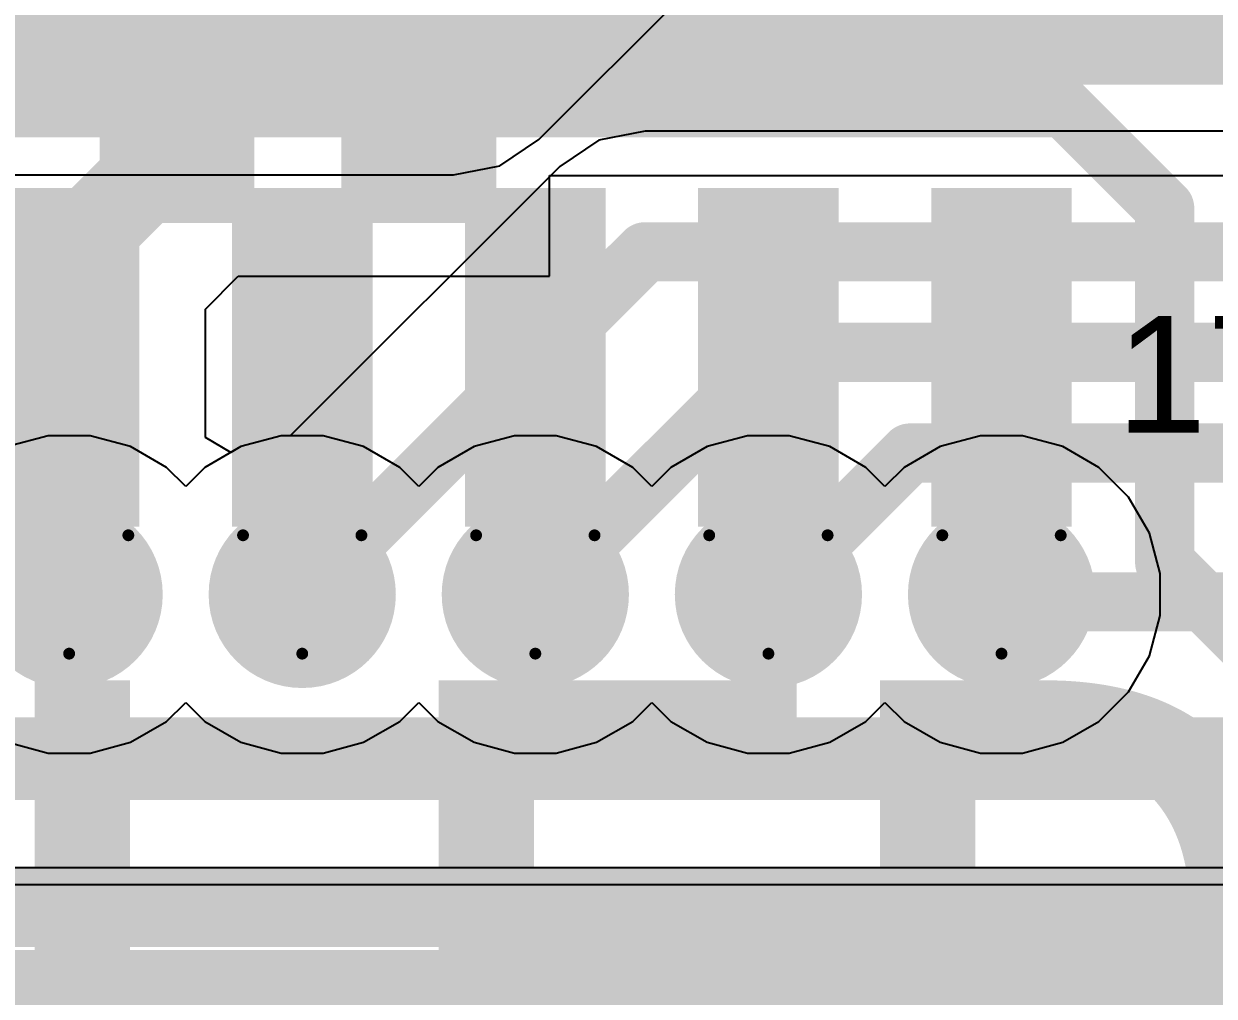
# Model space of a CAD drawing. Header units: inches. Extents: x -21 to 276, y -5 to 220.
# Drawn here: x 26.59 to 31.69, y 57.93 to 62.11 of the extents above; entities that cross this region are included whole.
import ezdxf

# ---------------------------------------------------------------- set-up
doc = ezdxf.new("R2010")
doc.units = ezdxf.units.IN
for name, color, linetype in [('Bottom Layer', 5, 'Continuous'), ('Bottom Overlay', 54, 'Continuous'), ('Bottom Paste', 16, 'Continuous'), ('Bottom Solder', 6, 'Continuous'), ('Drill Drawing', 1, 'Continuous'), ('Ground', 16, 'Continuous'), ('Power + Signal', 76, 'Continuous'), ('Top Layer', 1, 'Continuous'), ('Top Overlay', 2, 'Continuous'), ('Top Paste', 8, 'Continuous'), ('Top Solder', 216, 'Continuous'), ('Via Holes', 16, 'Continuous')]:
    doc.layers.add(name, color=color, linetype=linetype)
doc.styles.add('Arial', font='', dxfattribs={"height": 0.2})
doc.styles.add('Arial_Bold', font='', dxfattribs={"height": 0.2})
doc.styles.get('Arial').set_extended_font_data('Arial')
doc.styles.get('Arial_Bold').set_extended_font_data('Arial', bold=True)

# ---------------------------------------------------------------- blocks, each defined once
blk = doc.blocks.new('F0503_ZV_18_20T_R_26')
at = {"layer": 'Top Layer'}
for points in [[(-0.4499991, -0.499999), (-0.0499999, -0.499999), (-0.0499999, -1.74999904), (-0.4499991, -1.74999904)], [(0.55000144, -0.499999), (0.95000064, -0.499999), (0.95000064, -1.74999904), (0.55000144, -1.74999904)], [(1.55000198, -0.499999), (1.95000118, -0.499999), (1.95000118, -1.74999904), (1.55000198, -1.74999904)], [(2.55000252, -0.499999), (2.95000172, -0.499999), (2.95000172, -1.74999904), (2.55000252, -1.74999904)], [(3.55000052, -0.499999), (3.94999972, -0.499999), (3.94999972, -1.74999904), (3.55000052, -1.74999904)]]:
    blk.add_hatch(color=1, dxfattribs=at).paths.add_polyline_path(points)
at = {"layer": 'Top Paste'}
for points in [[(-0.4499991, -0.499999), (-0.0499999, -0.499999), (-0.0499999, -1.74999904), (-0.4499991, -1.74999904)], [(0.55000144, -0.499999), (0.95000064, -0.499999), (0.95000064, -1.74999904), (0.55000144, -1.74999904)], [(1.55000198, -0.499999), (1.95000118, -0.499999), (1.95000118, -1.74999904), (1.55000198, -1.74999904)], [(2.55000252, -0.499999), (2.95000172, -0.499999), (2.95000172, -1.74999904), (2.55000252, -1.74999904)], [(3.55000052, -0.499999), (3.94999972, -0.499999), (3.94999972, -1.74999904), (3.55000052, -1.74999904)]]:
    blk.add_hatch(color=8, dxfattribs=at).paths.add_polyline_path(points)
at = {"layer": 'Top Solder'}
for points in [[(-0.5515991, -0.398399), (0.0516001, -0.398399), (0.0516001, -1.85159904), (-0.5515991, -1.85159904)], [(0.4484014399999999, -0.398399), (1.05160064, -0.398399), (1.05160064, -1.85159904), (0.4484014399999999, -1.85159904)], [(1.44840198, -0.398399), (2.05160118, -0.398399), (2.05160118, -1.85159904), (1.44840198, -1.85159904)], [(2.44840252, -0.398399), (3.05160172, -0.398399), (3.05160172, -1.85159904), (2.44840252, -1.85159904)], [(3.448400519999999, -0.398399), (4.05159972, -0.398399), (4.05159972, -1.85159904), (3.448400519999999, -1.85159904)]]:
    blk.add_hatch(color=216, dxfattribs=at).paths.add_polyline_path(points)
at = {"layer": 'Top Overlay', "style": 'Arial'}
blk.add_text('17', height=0.499999, dxfattribs=at).set_placement((4.2418, -1.4478))
blk = doc.blocks.new('TO263_3__B_64')
at = {"layer": 'Bottom Layer'}
blk.add_hatch(color=5, dxfattribs=at).paths.add_polyline_path([(-5.588, 0.3809999999999999), (5.588, 0.3809999999999999), (5.588, -9.524999999999999), (-5.588, -9.524999999999999)])
at = {"layer": 'Bottom Paste'}
blk.add_hatch(color=16, dxfattribs=at).paths.add_polyline_path([(-5.588, 0.3809999999999999), (5.588, 0.3809999999999999), (5.588, -9.524999999999999), (-5.588, -9.524999999999999)])
at = {"layer": 'Bottom Solder'}
blk.add_hatch(color=6, dxfattribs=at).paths.add_polyline_path([(-5.6896, 0.4826), (5.6896, 0.4826), (5.6896, -9.6266), (-5.6896, -9.6266)])
at = {"layer": 'Bottom Overlay'}
blk.add_lwpolyline([(5.1054, -9.7028, 0.127, 0.127, 0), (-5.08, -9.7028, 0.127, 0.127, 0)], format="xyseb", dxfattribs=at)
blk = doc.blocks.new('R___0402_B_84')
at = {"layer": 'Bottom Layer'}
for points in [[(-0.2412999999999999, 0.3174999999999999), (-0.2413000000000001, -0.3175), (-0.6985, -0.3174999999999999), (-0.6985, 0.3175)], [(0.6985, 0.3174999999999999), (0.6985, -0.3175), (0.2412999999999999, -0.3174999999999999), (0.2413000000000001, 0.3175)]]:
    blk.add_hatch(color=5, dxfattribs=at).paths.add_polyline_path(points)
at = {"layer": 'Bottom Paste'}
for points in [[(-0.2412999999999999, 0.3174999999999999), (-0.2413000000000001, -0.3175), (-0.6985, -0.3174999999999999), (-0.6985, 0.3175)], [(0.6985, 0.3174999999999999), (0.6985, -0.3175), (0.2412999999999999, -0.3174999999999999), (0.2413000000000001, 0.3175)]]:
    blk.add_hatch(color=16, dxfattribs=at).paths.add_polyline_path(points)
at = {"layer": 'Bottom Solder'}
for points in [[(-0.1862988399999999, 0.3725011599999999), (-0.18629884, -0.3725011600000001), (-0.75350116, -0.3725011599999999), (-0.75350116, 0.3725011600000001)], [(0.75350116, 0.3725011599999999), (0.75350116, -0.3725011600000001), (0.1862988399999999, -0.3725011599999999), (0.18629884, 0.3725011600000001)]]:
    blk.add_hatch(color=6, dxfattribs=at).paths.add_polyline_path(points)
at = {"layer": 'Bottom Overlay'}
for points in [[(-0.7874, -0.4064, 0.127, 0.127, 0), (-0.7874, 0.4064, 0.127, 0.127, 0)], [(-0.7874, 0.4064, 0.127, 0.127, 0), (0.7874, 0.4064, 0.127, 0.127, 0)], [(0.7874, -0.4064, 0.127, 0.127, 0), (0.7874, 0.4064, 0.127, 0.127, 0)], [(-0.8128, 0.4318, 0.0032258, 0.0032258, 0), (0.8128, 0.4318, 0.0032258, 0.0032258, 0)], [(-0.7874, -0.4064, 0.127, 0.127, 0), (0.7874, -0.4064, 0.127, 0.127, 0)]]:
    blk.add_lwpolyline(points, format="xyseb", dxfattribs=at)
for points in [[(-0.8191499999999999, 0.4064, 0.0635, 0.0635, 1), (-0.7556499999999999, 0.4064, 0.0635, 0.0635, 1)], [(-0.8191499999999999, 0.4064, 0.0635, 0.0635, 1), (-0.7556499999999999, 0.4064, 0.0635, 0.0635, 1)], [(0.7556499999999999, 0.4064, 0.0635, 0.0635, 1), (0.8191499999999999, 0.4064, 0.0635, 0.0635, 1)], [(0.7556499999999999, 0.4064, 0.0635, 0.0635, 1), (0.8191499999999999, 0.4064, 0.0635, 0.0635, 1)], [(-0.81360518, 0.4318, 0.0016129, 0.0016129, 1), (-0.8119948199999999, 0.4318, 0.0016129, 0.0016129, 1)], [(0.8119948199999999, 0.4318, 0.0016129, 0.0016129, 1), (0.81360518, 0.4318, 0.0016129, 0.0016129, 1)], [(-0.8191499999999999, -0.4064, 0.0635, 0.0635, 1), (-0.7556499999999999, -0.4064, 0.0635, 0.0635, 1)], [(-0.8191499999999999, -0.4064, 0.0635, 0.0635, 1), (-0.7556499999999999, -0.4064, 0.0635, 0.0635, 1)], [(0.7556499999999999, -0.4064, 0.0635, 0.0635, 1), (0.8191499999999999, -0.4064, 0.0635, 0.0635, 1)], [(0.7556499999999999, -0.4064, 0.0635, 0.0635, 1), (0.8191499999999999, -0.4064, 0.0635, 0.0635, 1)]]:
    blk.add_lwpolyline(points, format="xyseb", close=True, dxfattribs=at)

msp = doc.modelspace()

# ---------------------------------------------------------------- hatches: boundary and pattern name
at = {"layer": 'Bottom Layer'}
h = msp.add_hatch(color=5, dxfattribs=at)
edge = h.paths.add_edge_path()
edge.add_arc((26.7809853, 59.65789693999999), 0.2999994, 0, 360)
h = msp.add_hatch(color=5, dxfattribs=at)
edge = h.paths.add_edge_path()
edge.add_arc((27.78098584, 59.65789693999999), 0.2999994, 0, 360)
h = msp.add_hatch(color=5, dxfattribs=at)
edge = h.paths.add_edge_path()
edge.add_arc((28.78098638, 59.65789693999999), 0.2999994, 0, 360)
h = msp.add_hatch(color=5, dxfattribs=at)
edge = h.paths.add_edge_path()
edge.add_arc((29.78098692, 59.65789693999999), 0.2999994, 0, 360)
h = msp.add_hatch(color=5, dxfattribs=at)
edge = h.paths.add_edge_path()
edge.add_arc((30.78098492, 59.65789693999999), 0.2999994, 0, 360)
at = {"layer": 'Bottom Solder'}
h = msp.add_hatch(color=6, dxfattribs=at)
edge = h.paths.add_edge_path()
edge.add_arc((26.7809853, 59.65789693999999), 0.4015993999999999, 0, 360)
h = msp.add_hatch(color=6, dxfattribs=at)
edge = h.paths.add_edge_path()
edge.add_arc((27.78098584, 59.65789693999999), 0.4015993999999999, 0, 360)
h = msp.add_hatch(color=6, dxfattribs=at)
edge = h.paths.add_edge_path()
edge.add_arc((28.78098638, 59.65789693999999), 0.4015993999999999, 0, 360)
h = msp.add_hatch(color=6, dxfattribs=at)
edge = h.paths.add_edge_path()
edge.add_arc((29.78098692, 59.65789693999999), 0.4015993999999999, 0, 360)
h = msp.add_hatch(color=6, dxfattribs=at)
edge = h.paths.add_edge_path()
edge.add_arc((30.78098492, 59.65789693999999), 0.4015993999999999, 0, 360)
at = {"layer": 'Ground'}
h = msp.add_hatch(color=16, dxfattribs=at)
edge = h.paths.add_edge_path()
edge.add_arc((26.7809853, 59.65789693999999), 0.2999994, 0, 360)
h = msp.add_hatch(color=16, dxfattribs=at)
edge = h.paths.add_edge_path()
edge.add_arc((27.78098584, 59.65789693999999), 0.2999994, 0, 360)
h = msp.add_hatch(color=16, dxfattribs=at)
edge = h.paths.add_edge_path()
edge.add_arc((28.78098638, 59.65789693999999), 0.2999994, 0, 360)
h = msp.add_hatch(color=16, dxfattribs=at)
edge = h.paths.add_edge_path()
edge.add_arc((29.78098692, 59.65789693999999), 0.2999994, 0, 360)
h = msp.add_hatch(color=16, dxfattribs=at)
edge = h.paths.add_edge_path()
edge.add_arc((30.78098492, 59.65789693999999), 0.2999994, 0, 360)
at = {"layer": 'Power + Signal'}
h = msp.add_hatch(color=76, dxfattribs=at)
edge = h.paths.add_edge_path()
edge.add_arc((26.7809853, 59.65789693999999), 0.2999994, 0, 360)
h = msp.add_hatch(color=76, dxfattribs=at)
edge = h.paths.add_edge_path()
edge.add_arc((27.78098584, 59.65789693999999), 0.2999994, 0, 360)
h = msp.add_hatch(color=76, dxfattribs=at)
edge = h.paths.add_edge_path()
edge.add_arc((28.78098638, 59.65789693999999), 0.2999994, 0, 360)
h = msp.add_hatch(color=76, dxfattribs=at)
edge = h.paths.add_edge_path()
edge.add_arc((29.78098692, 59.65789693999999), 0.2999994, 0, 360)
h = msp.add_hatch(color=76, dxfattribs=at)
edge = h.paths.add_edge_path()
edge.add_arc((30.78098492, 59.65789693999999), 0.2999994, 0, 360)
at = {"layer": 'Top Layer'}
h = msp.add_hatch(color=1, dxfattribs=at)
edge = h.paths.add_edge_path()
edge.add_arc((26.7809853, 59.65789693999999), 0.2999994, 0, 360)
h = msp.add_hatch(color=1, dxfattribs=at)
edge = h.paths.add_edge_path()
edge.add_arc((27.78098584, 59.65789693999999), 0.2999994, 0, 360)
h = msp.add_hatch(color=1, dxfattribs=at)
edge = h.paths.add_edge_path()
edge.add_arc((28.78098638, 59.65789693999999), 0.2999994, 0, 360)
h = msp.add_hatch(color=1, dxfattribs=at)
edge = h.paths.add_edge_path()
edge.add_arc((29.78098692, 59.65789693999999), 0.2999994, 0, 360)
h = msp.add_hatch(color=1, dxfattribs=at)
edge = h.paths.add_edge_path()
edge.add_arc((30.78098492, 59.65789693999999), 0.2999994, 0, 360)
at = {"layer": 'Top Solder'}
h = msp.add_hatch(color=216, dxfattribs=at)
edge = h.paths.add_edge_path()
edge.add_arc((26.7809853, 59.65789693999999), 0.4015993999999999, 0, 360)
h = msp.add_hatch(color=216, dxfattribs=at)
edge = h.paths.add_edge_path()
edge.add_arc((27.78098584, 59.65789693999999), 0.4015993999999999, 0, 360)
h = msp.add_hatch(color=216, dxfattribs=at)
edge = h.paths.add_edge_path()
edge.add_arc((28.78098638, 59.65789693999999), 0.4015993999999999, 0, 360)
h = msp.add_hatch(color=216, dxfattribs=at)
edge = h.paths.add_edge_path()
edge.add_arc((29.78098692, 59.65789693999999), 0.4015993999999999, 0, 360)
h = msp.add_hatch(color=216, dxfattribs=at)
edge = h.paths.add_edge_path()
edge.add_arc((30.78098492, 59.65789693999999), 0.4015993999999999, 0, 360)
at = {"layer": 'Via Holes'}
h = msp.add_hatch(color=7, dxfattribs=at)
edge = h.paths.add_edge_path()
edge.add_arc((26.7809853, 59.65789693999999), 0.1499997, 0, 360)
h = msp.add_hatch(color=7, dxfattribs=at)
edge = h.paths.add_edge_path()
edge.add_arc((27.78098584, 59.65789693999999), 0.1499997, 0, 360)
h = msp.add_hatch(color=7, dxfattribs=at)
edge = h.paths.add_edge_path()
edge.add_arc((28.78098638, 59.65789693999999), 0.1499997, 0, 360)
h = msp.add_hatch(color=7, dxfattribs=at)
edge = h.paths.add_edge_path()
edge.add_arc((29.78098692, 59.65789693999999), 0.1499997, 0, 360)
h = msp.add_hatch(color=7, dxfattribs=at)
edge = h.paths.add_edge_path()
edge.add_arc((30.78098492, 59.65789693999999), 0.1499997, 0, 360)

# ---------------------------------------------------------------- linework, layer by layer
at = {"layer": 'Bottom Layer'}
for p, q in [((28.8417, 61.02349999999999), (28.8417, 61.45609502)), ((28.8417, 61.45609502), (32.4870445, 61.45609502)), ((27.36534024, 60.88208295999999), (27.50675728, 61.02349999999999)), ((27.50675728, 61.02349999999999), (28.8417, 61.02349999999999)), ((27.36534024, 60.33127634), (27.36534024, 60.88208295999999)), ((27.47532732, 60.26777634), (27.36534024, 60.33127634)), ((27.69133146, 60.33889633999999), (27.51812886, 60.292488)), ((27.87064022, 60.33889633999999), (27.69133146, 60.33889633999999)), ((28.04384281999999, 60.292488), (27.87064022, 60.33889633999999)), ((28.691332, 60.33889633999999), (28.5181294, 60.292488)), ((28.87064076, 60.33889633999999), (28.691332, 60.33889633999999)), ((29.04384336, 60.292488), (28.87064076, 60.33889633999999)), ((29.69133254, 60.33889633999999), (29.51812994, 60.292488)), ((29.8706413, 60.33889633999999), (29.69133254, 60.33889633999999)), ((30.0438439, 60.292488), (29.8706413, 60.33889633999999)), ((30.69133054, 60.33889633999999), (30.51812794, 60.292488)), ((30.8706393, 60.33889633999999), (30.69133054, 60.33889633999999)), ((31.0438419, 60.292488), (30.8706393, 60.33889633999999)), ((27.51812886, 60.292488), (27.47532732, 60.26777634)), ((28.1991308, 60.20283361999999), (28.04384281999999, 60.292488)), ((28.5181294, 60.292488), (28.36284142, 60.20283361999999)), ((29.19913134, 60.20283361999999), (29.04384336, 60.292488)), ((29.51812994, 60.292488), (29.36284196, 60.20283361999999)), ((30.19913188, 60.20283361999999), (30.0438439, 60.292488)), ((30.51812794, 60.292488), (30.36283996, 60.20283361999999)), ((31.19912988, 60.20283361999999), (31.0438419, 60.292488)), ((28.28098484, 60.12097704), (28.1991308, 60.20283361999999)), ((28.36284142, 60.20283361999999), (28.28098484, 60.12097704)), ((29.28098791999999, 60.12097704), (29.19913134, 60.20283361999999)), ((29.36284196, 60.20283361999999), (29.28098791999999, 60.12097704)), ((30.28098592, 60.12097958), (30.19913188, 60.20283361999999)), ((30.36283996, 60.20283361999999), (30.28098592, 60.12097958)), ((31.3259216, 60.07604189999999), (31.19912988, 60.20283361999999)), ((31.41557598, 59.92075392), (31.3259216, 60.07604189999999)), ((31.46198432, 59.74755132), (31.41557598, 59.92075392)), ((31.46198432, 59.56824255999999), (31.46198432, 59.74755132)), ((31.41557598, 59.39503995999999), (31.46198432, 59.56824255999999)), ((31.3259216, 59.23975197999999), (31.41557598, 59.39503995999999)), ((31.19912988, 59.11296025999999), (31.3259216, 59.23975197999999)), ((27.19913026, 59.11296025999999), (27.28098684, 59.19481683999999)), ((27.28098684, 59.19481683999999), (27.36284088, 59.11296025999999)), ((28.1991308, 59.11296025999999), (28.28098484, 59.19481683999999)), ((28.28098484, 59.19481683999999), (28.36284142, 59.11296025999999)), ((29.19913134, 59.11296025999999), (29.28098791999999, 59.19481683999999)), ((29.28098791999999, 59.19481683999999), (29.36284196, 59.11296025999999)), ((30.19913188, 59.11296025999999), (30.28098592, 59.1948143)), ((30.28098592, 59.1948143), (30.36283996, 59.11296025999999)), ((27.04384228, 59.02330588), (27.19913026, 59.11296025999999)), ((27.36284088, 59.11296025999999), (27.51812886, 59.02330588)), ((28.04384281999999, 59.02330588), (28.1991308, 59.11296025999999)), ((28.36284142, 59.11296025999999), (28.5181294, 59.02330588)), ((29.04384336, 59.02330588), (29.19913134, 59.11296025999999)), ((29.36284196, 59.11296025999999), (29.51812994, 59.02330588)), ((30.0438439, 59.02330588), (30.19913188, 59.11296025999999)), ((30.36283996, 59.11296025999999), (30.51812794, 59.02330588)), ((31.0438419, 59.02330588), (31.19912988, 59.11296025999999)), ((26.51812832, 59.02330588), (26.69133092, 58.97689754)), ((26.87063968, 58.97689754), (27.04384228, 59.02330588)), ((27.51812886, 59.02330588), (27.69133146, 58.97689754)), ((27.87064022, 58.97689754), (28.04384281999999, 59.02330588)), ((28.5181294, 59.02330588), (28.691332, 58.97689754)), ((28.87064076, 58.97689754), (29.04384336, 59.02330588)), ((29.51812994, 59.02330588), (29.69133254, 58.97689754)), ((29.8706413, 58.97689754), (30.0438439, 59.02330588)), ((30.51812794, 59.02330588), (30.69133054, 58.97689754)), ((30.8706393, 58.97689754), (31.0438419, 59.02330588)), ((26.69133092, 58.97689754), (26.87063968, 58.97689754)), ((27.69133146, 58.97689754), (27.87064022, 58.97689754)), ((28.691332, 58.97689754), (28.87064076, 58.97689754)), ((29.69133254, 58.97689754), (29.8706413, 58.97689754)), ((30.69133054, 58.97689754), (30.8706393, 58.97689754)), ((33.61536584, 58.41169927999999), (23.34956214, 58.41169927999999))]:
    msp.add_line(p, q, dxfattribs=at)
for points in [[(28.46788312, 61.93789999999999, 0.2032, 0.2032, 0), (28.47813202, 61.94814889999999, 0.2032, 0.2032, 0)], [(28.47813202, 61.94814889999999, 0.2032, 0.2032, 0), (32.4870445, 61.94814889999999, 0.2032, 0.2032, 0)], [(28.2321, 61.8109, 0.2032, 0.2032, 0), (28.3591, 61.93789999999999, 0.2032, 0.2032, 0)], [(28.3591, 61.93789999999999, 0.2032, 0.2032, 0), (28.46788312, 61.93789999999999, 0.2032, 0.2032, 0)], [(27.2923, 61.63309999999999, 0.3809999999999999, 0.3809999999999999, 0), (27.2923, 61.722, 0.3809999999999999, 0.3809999999999999, 0)], [(28.2321, 61.722, 0.2032, 0.2032, 0), (28.2321, 61.8109, 0.2032, 0.2032, 0)], [(26.78264391999999, 61.12344392, 0.3809999999999999, 0.3809999999999999, 0), (27.2923, 61.63309999999999, 0.3809999999999999, 0.3809999999999999, 0)], [(26.78264391999999, 59.65955556, 0.3809999999999999, 0.3809999999999999, 0), (26.78264391999999, 61.12344392, 0.3809999999999999, 0.3809999999999999, 0)], [(26.7809853, 59.65789693999999, 0.3809999999999999, 0.3809999999999999, 0), (26.78264391999999, 59.65955556, 0.3809999999999999, 0.3809999999999999, 0)]]:
    msp.add_lwpolyline(points, format="xyseb", dxfattribs=at)
for points in [[(28.42733202, 61.94814889999999, 0.1016, 0.1016, 1), (28.52893202, 61.94814889999999, 0.1016, 0.1016, 1)], [(28.42733202, 61.94814889999999, 0.1016, 0.1016, 1), (28.52893202, 61.94814889999999, 0.1016, 0.1016, 1)], [(28.3083, 61.93789999999999, 0.1016, 0.1016, 1), (28.4099, 61.93789999999999, 0.1016, 0.1016, 1)], [(28.3083, 61.93789999999999, 0.1016, 0.1016, 1), (28.4099, 61.93789999999999, 0.1016, 0.1016, 1)], [(28.41708312, 61.93789999999999, 0.1016, 0.1016, 1), (28.51868312, 61.93789999999999, 0.1016, 0.1016, 1)], [(28.41708312, 61.93789999999999, 0.1016, 0.1016, 1), (28.51868312, 61.93789999999999, 0.1016, 0.1016, 1)], [(27.19705, 61.722, 0.1905, 0.1905, 1), (27.38755, 61.722, 0.1905, 0.1905, 1)], [(28.1813, 61.8109, 0.1016, 0.1016, 1), (28.2829, 61.8109, 0.1016, 0.1016, 1)], [(28.1813, 61.8109, 0.1016, 0.1016, 1), (28.2829, 61.8109, 0.1016, 0.1016, 1)], [(27.19705, 61.63309999999999, 0.1905, 0.1905, 1), (27.38755, 61.63309999999999, 0.1905, 0.1905, 1)], [(27.19705, 61.63309999999999, 0.1905, 0.1905, 1), (27.38755, 61.63309999999999, 0.1905, 0.1905, 1)], [(28.1813, 61.722, 0.1016, 0.1016, 1), (28.2829, 61.722, 0.1016, 0.1016, 1)], [(26.68739392, 61.12344392, 0.1905, 0.1905, 1), (26.87789392, 61.12344392, 0.1905, 0.1905, 1)], [(26.68739392, 61.12344392, 0.1905, 0.1905, 1), (26.87789392, 61.12344392, 0.1905, 0.1905, 1)], [(26.6857353, 59.65789693999999, 0.1905, 0.1905, 1), (26.8762353, 59.65789693999999, 0.1905, 0.1905, 1)], [(26.68739392, 59.65955556, 0.1905, 0.1905, 1), (26.87789392, 59.65955556, 0.1905, 0.1905, 1)], [(26.68739392, 59.65955556, 0.1905, 0.1905, 1), (26.87789392, 59.65955556, 0.1905, 0.1905, 1)]]:
    msp.add_lwpolyline(points, format="xyseb", close=True, dxfattribs=at)
at = {"layer": 'Drill Drawing'}
for points in [[(26.5269853, 59.91189693999999, 0.0508, 0.0508, 0), (27.0349853, 59.91189693999999, 0.0508, 0.0508, 0)], [(26.5269853, 59.91189693999999, 0.0508, 0.0508, 0), (26.7809853, 59.40389694, 0.0508, 0.0508, 0)], [(26.7809853, 59.40389694, 0.0508, 0.0508, 0), (27.0349853, 59.91189693999999, 0.0508, 0.0508, 0)], [(27.52698583999999, 59.91189693999999, 0.0508, 0.0508, 0), (28.03498584, 59.91189693999999, 0.0508, 0.0508, 0)], [(27.52698583999999, 59.91189693999999, 0.0508, 0.0508, 0), (27.78098584, 59.40389694, 0.0508, 0.0508, 0)], [(27.78098584, 59.40389694, 0.0508, 0.0508, 0), (28.03498584, 59.91189693999999, 0.0508, 0.0508, 0)], [(28.52698638, 59.91189693999999, 0.0508, 0.0508, 0), (29.03498638, 59.91189693999999, 0.0508, 0.0508, 0)], [(28.52698638, 59.91189693999999, 0.0508, 0.0508, 0), (28.78098638, 59.40389694, 0.0508, 0.0508, 0)], [(28.78098638, 59.40389694, 0.0508, 0.0508, 0), (29.03498638, 59.91189693999999, 0.0508, 0.0508, 0)], [(29.52698692, 59.91189693999999, 0.0508, 0.0508, 0), (30.03498692, 59.91189693999999, 0.0508, 0.0508, 0)], [(29.52698692, 59.91189693999999, 0.0508, 0.0508, 0), (29.78098692, 59.40389694, 0.0508, 0.0508, 0)], [(29.78098692, 59.40389694, 0.0508, 0.0508, 0), (30.03498692, 59.91189693999999, 0.0508, 0.0508, 0)], [(30.52698492, 59.91189693999999, 0.0508, 0.0508, 0), (31.03498492, 59.91189693999999, 0.0508, 0.0508, 0)], [(30.52698492, 59.91189693999999, 0.0508, 0.0508, 0), (30.78098492, 59.40389694, 0.0508, 0.0508, 0)], [(30.78098492, 59.40389694, 0.0508, 0.0508, 0), (31.03498492, 59.91189693999999, 0.0508, 0.0508, 0)]]:
    msp.add_lwpolyline(points, format="xyseb", dxfattribs=at)
for points in [[(27.0222853, 59.91189693999999, 0.0254, 0.0254, 1), (27.0476853, 59.91189693999999, 0.0254, 0.0254, 1)], [(27.0222853, 59.91189693999999, 0.0254, 0.0254, 1), (27.0476853, 59.91189693999999, 0.0254, 0.0254, 1)], [(27.51428584, 59.91189693999999, 0.0254, 0.0254, 1), (27.53968584, 59.91189693999999, 0.0254, 0.0254, 1)], [(27.51428584, 59.91189693999999, 0.0254, 0.0254, 1), (27.53968584, 59.91189693999999, 0.0254, 0.0254, 1)], [(28.02228584, 59.91189693999999, 0.0254, 0.0254, 1), (28.04768584, 59.91189693999999, 0.0254, 0.0254, 1)], [(28.02228584, 59.91189693999999, 0.0254, 0.0254, 1), (28.04768584, 59.91189693999999, 0.0254, 0.0254, 1)], [(28.51428638, 59.91189693999999, 0.0254, 0.0254, 1), (28.53968638, 59.91189693999999, 0.0254, 0.0254, 1)], [(28.51428638, 59.91189693999999, 0.0254, 0.0254, 1), (28.53968638, 59.91189693999999, 0.0254, 0.0254, 1)], [(29.02228638, 59.91189693999999, 0.0254, 0.0254, 1), (29.04768638, 59.91189693999999, 0.0254, 0.0254, 1)], [(29.02228638, 59.91189693999999, 0.0254, 0.0254, 1), (29.04768638, 59.91189693999999, 0.0254, 0.0254, 1)], [(29.51428692, 59.91189693999999, 0.0254, 0.0254, 1), (29.53968692, 59.91189693999999, 0.0254, 0.0254, 1)], [(29.51428692, 59.91189693999999, 0.0254, 0.0254, 1), (29.53968692, 59.91189693999999, 0.0254, 0.0254, 1)], [(30.02228692, 59.91189693999999, 0.0254, 0.0254, 1), (30.04768692, 59.91189693999999, 0.0254, 0.0254, 1)], [(30.02228692, 59.91189693999999, 0.0254, 0.0254, 1), (30.04768692, 59.91189693999999, 0.0254, 0.0254, 1)], [(30.51428492, 59.91189693999999, 0.0254, 0.0254, 1), (30.53968492, 59.91189693999999, 0.0254, 0.0254, 1)], [(30.51428492, 59.91189693999999, 0.0254, 0.0254, 1), (30.53968492, 59.91189693999999, 0.0254, 0.0254, 1)], [(31.02228492, 59.91189693999999, 0.0254, 0.0254, 1), (31.04768492, 59.91189693999999, 0.0254, 0.0254, 1)], [(31.02228492, 59.91189693999999, 0.0254, 0.0254, 1), (31.04768492, 59.91189693999999, 0.0254, 0.0254, 1)], [(26.7682853, 59.40389694, 0.0254, 0.0254, 1), (26.7936853, 59.40389694, 0.0254, 0.0254, 1)], [(26.7682853, 59.40389694, 0.0254, 0.0254, 1), (26.7936853, 59.40389694, 0.0254, 0.0254, 1)], [(27.76828584, 59.40389694, 0.0254, 0.0254, 1), (27.79368584, 59.40389694, 0.0254, 0.0254, 1)], [(27.76828584, 59.40389694, 0.0254, 0.0254, 1), (27.79368584, 59.40389694, 0.0254, 0.0254, 1)], [(28.76828638, 59.40389694, 0.0254, 0.0254, 1), (28.79368638, 59.40389694, 0.0254, 0.0254, 1)], [(28.76828638, 59.40389694, 0.0254, 0.0254, 1), (28.79368638, 59.40389694, 0.0254, 0.0254, 1)], [(29.76828691999999, 59.40389694, 0.0254, 0.0254, 1), (29.79368692, 59.40389694, 0.0254, 0.0254, 1)], [(29.76828691999999, 59.40389694, 0.0254, 0.0254, 1), (29.79368692, 59.40389694, 0.0254, 0.0254, 1)], [(30.76828492, 59.40389694, 0.0254, 0.0254, 1), (30.79368492, 59.40389694, 0.0254, 0.0254, 1)], [(30.76828492, 59.40389694, 0.0254, 0.0254, 1), (30.79368492, 59.40389694, 0.0254, 0.0254, 1)]]:
    msp.add_lwpolyline(points, format="xyseb", close=True, dxfattribs=at)
at = {"layer": 'Ground'}
msp.add_line((23.2664, 58.48624827999999), (34.32501136, 58.48624827999999), dxfattribs=at)
for points in [[(26.16016104, 62.16640347999999, 0.254, 0.254, 0), (50.69611146, 62.16640347999999, 0.254, 0.254, 0)], [(23.2664, 59.0042, 0.254, 0.254, 0), (34.32501136, 59.0042, 0.254, 0.254, 0)]]:
    msp.add_lwpolyline(points, format="xyseb", dxfattribs=at)
at = {"layer": 'Power + Signal'}
for p, q in [((28.79614002, 61.61057019999999), (30.35369596, 63.16812614)), ((29.2517703, 61.64663312), (29.05355886, 61.60720724)), ((32.70906082, 61.64663312), (29.2517703, 61.64663312)), ((28.62810378, 61.49829204), (28.79614002, 61.61057019999999)), ((29.05355886, 61.60720724), (28.88552262, 61.49492907999999)), ((28.88552262, 61.49492907999999), (27.72948988, 60.33889633999999)), ((28.42989234, 61.45886616), (28.62810378, 61.49829204)), ((23.2249472, 61.45886616), (28.42989234, 61.45886616)), ((26.69133092, 60.33889633999999), (26.51812832, 60.292488)), ((26.87063968, 60.33889633999999), (26.69133092, 60.33889633999999)), ((27.04384228, 60.292488), (26.87063968, 60.33889633999999)), ((27.69133146, 60.33889633999999), (27.51812886, 60.292488)), ((27.72948988, 60.33889633999999), (27.69133146, 60.33889633999999)), ((27.19913026, 60.20283361999999), (27.04384228, 60.292488)), ((27.51812886, 60.292488), (27.36284088, 60.20283361999999)), ((27.28098684, 60.12097704), (27.19913026, 60.20283361999999)), ((27.36284088, 60.20283361999999), (27.28098684, 60.12097704))]:
    msp.add_line(p, q, dxfattribs=at)
for points in [[(28.42989234, 61.97681788, 0.254, 0.254, 0), (30.3022, 63.84912554, 0.254, 0.254, 0)], [(23.01040356, 61.97681788, 0.254, 0.254, 0), (28.42989234, 61.97681788, 0.254, 0.254, 0)], [(27.78098584, 59.65789693999999, 0.254, 0.254, 0), (29.2517703, 61.1286814, 0.254, 0.254, 0)], [(29.2517703, 61.1286814, 0.254, 0.254, 0), (32.70906082, 61.1286814, 0.254, 0.254, 0)], [(28.78098638, 59.65789693999999, 0.254, 0.254, 0), (29.81997084, 60.6968814, 0.254, 0.254, 0)], [(29.81997084, 60.6968814, 0.254, 0.254, 0), (32.53020418, 60.6968814, 0.254, 0.254, 0)], [(29.78098692, 59.65789693999999, 0.254, 0.254, 0), (30.38817138, 60.26508139999999, 0.254, 0.254, 0)], [(30.38817138, 60.26508139999999, 0.254, 0.254, 0), (32.35134754, 60.26508139999999, 0.254, 0.254, 0)], [(30.78098492, 59.65789693999999, 0.254, 0.254, 0), (30.81276286, 59.626119, 0.254, 0.254, 0)], [(30.81276286, 59.626119, 0.254, 0.254, 0), (32.3796533, 59.626119, 0.254, 0.254, 0)]]:
    msp.add_lwpolyline(points, format="xyseb", dxfattribs=at)
for points in [[(28.36639234, 61.97681788, 0.127, 0.127, 1), (28.49339234, 61.97681788, 0.127, 0.127, 1)], [(28.36639234, 61.97681788, 0.127, 0.127, 1), (28.49339234, 61.97681788, 0.127, 0.127, 1)], [(29.1882703, 61.1286814, 0.127, 0.127, 1), (29.31527029999999, 61.1286814, 0.127, 0.127, 1)], [(29.1882703, 61.1286814, 0.127, 0.127, 1), (29.31527029999999, 61.1286814, 0.127, 0.127, 1)], [(29.75647084, 60.6968814, 0.127, 0.127, 1), (29.88347084, 60.6968814, 0.127, 0.127, 1)], [(29.75647084, 60.6968814, 0.127, 0.127, 1), (29.88347084, 60.6968814, 0.127, 0.127, 1)], [(30.32467137999999, 60.26508139999999, 0.127, 0.127, 1), (30.45167138, 60.26508139999999, 0.127, 0.127, 1)], [(30.32467137999999, 60.26508139999999, 0.127, 0.127, 1), (30.45167138, 60.26508139999999, 0.127, 0.127, 1)], [(27.71748584, 59.65789693999999, 0.127, 0.127, 1), (27.84448584, 59.65789693999999, 0.127, 0.127, 1)], [(28.71748638, 59.65789693999999, 0.127, 0.127, 1), (28.84448638, 59.65789693999999, 0.127, 0.127, 1)], [(29.71748692, 59.65789693999999, 0.127, 0.127, 1), (29.84448692, 59.65789693999999, 0.127, 0.127, 1)], [(30.71748492, 59.65789693999999, 0.127, 0.127, 1), (30.84448492, 59.65789693999999, 0.127, 0.127, 1)], [(30.74926286, 59.626119, 0.127, 0.127, 1), (30.87626286, 59.626119, 0.127, 0.127, 1)], [(30.74926286, 59.626119, 0.127, 0.127, 1), (30.87626286, 59.626119, 0.127, 0.127, 1)]]:
    msp.add_lwpolyline(points, format="xyseb", close=True, dxfattribs=at)
at = {"layer": 'Top Layer'}
for points in [[(24.48098482, 61.7474, 0.254, 0.254, 0), (31.04918352, 61.7474, 0.254, 0.254, 0)], [(31.04918352, 61.7474, 0.254, 0.254, 0), (31.48098352, 61.3156, 0.254, 0.254, 0)], [(31.48098352, 59.7945972, 0.254, 0.254, 0), (31.48098352, 61.3156, 0.254, 0.254, 0)], [(26.7809853, 59.65789693999999, 0.3809999999999999, 0.3809999999999999, 0), (26.7809853, 60.67559874, 0.3809999999999999, 0.3809999999999999, 0)], [(27.75889292, 59.67998985999999, 0.3809999999999999, 0.3809999999999999, 0), (27.75889292, 60.65350581999999, 0.3809999999999999, 0.3809999999999999, 0)], [(28.78098638, 59.65789693999999, 0.3809999999999999, 0.3809999999999999, 0), (28.78098638, 60.67559874, 0.3809999999999999, 0.3809999999999999, 0)], [(29.78098692, 59.65789693999999, 0.3809999999999999, 0.3809999999999999, 0), (29.78098692, 60.67559874, 0.3809999999999999, 0.3809999999999999, 0)], [(30.78098492, 59.65789693999999, 0.3809999999999999, 0.3809999999999999, 0), (30.78098492, 60.67559874, 0.3809999999999999, 0.3809999999999999, 0)], [(27.75889292, 60.65350581999999, 0.254, 0.254, 0), (27.78098584, 60.67559874, 0.254, 0.254, 0)], [(31.48098352, 59.7945972, 0.254, 0.254, 0), (31.929705, 59.34587572, 0.254, 0.254, 0)], [(27.7368, 59.65789693999999, 0.254, 0.254, 0), (27.75889292, 59.67998985999999, 0.254, 0.254, 0)], [(26.7809853, 59.5884, 0.254, 0.254, 0), (26.7809853, 59.65789693999999, 0.254, 0.254, 0)], [(29.78098692, 59.5884, 0.254, 0.254, 0), (29.78098692, 59.65789693999999, 0.254, 0.254, 0)], [(23.97430054, 58.90259999999999, 0.254, 0.254, 0), (35.35062272, 58.90259999999999, 0.254, 0.254, 0)], [(23.1413304, 58.36001535999999, 0.254, 0.254, 0), (42.39670972, 58.36001535999999, 0.254, 0.254, 0)]]:
    msp.add_lwpolyline(points, format="xyseb", dxfattribs=at)
for points in [[(30.98568352, 61.7474, 0.127, 0.127, 1), (31.11268352, 61.7474, 0.127, 0.127, 1)], [(30.98568352, 61.7474, 0.127, 0.127, 1), (31.11268352, 61.7474, 0.127, 0.127, 1)], [(31.41748352, 61.3156, 0.127, 0.127, 1), (31.54448352, 61.3156, 0.127, 0.127, 1)], [(31.41748352, 61.3156, 0.127, 0.127, 1), (31.54448352, 61.3156, 0.127, 0.127, 1)], [(26.6857353, 60.67559874, 0.1905, 0.1905, 1), (26.8762353, 60.67559874, 0.1905, 0.1905, 1)], [(27.66364292, 60.65350581999999, 0.1905, 0.1905, 1), (27.85414292, 60.65350581999999, 0.1905, 0.1905, 1)], [(28.68573638, 60.67559874, 0.1905, 0.1905, 1), (28.87623638, 60.67559874, 0.1905, 0.1905, 1)], [(29.68573692, 60.67559874, 0.1905, 0.1905, 1), (29.87623692, 60.67559874, 0.1905, 0.1905, 1)], [(30.68573492, 60.67559874, 0.1905, 0.1905, 1), (30.87623491999999, 60.67559874, 0.1905, 0.1905, 1)], [(27.69539292, 60.65350581999999, 0.127, 0.127, 1), (27.82239292, 60.65350581999999, 0.127, 0.127, 1)], [(27.71748584, 60.67559874, 0.127, 0.127, 1), (27.84448584, 60.67559874, 0.127, 0.127, 1)], [(31.41748352, 59.7945972, 0.127, 0.127, 1), (31.54448352, 59.7945972, 0.127, 0.127, 1)], [(31.41748352, 59.7945972, 0.127, 0.127, 1), (31.54448352, 59.7945972, 0.127, 0.127, 1)], [(27.66364292, 59.67998985999999, 0.1905, 0.1905, 1), (27.85414292, 59.67998985999999, 0.1905, 0.1905, 1)], [(26.6857353, 59.65789693999999, 0.1905, 0.1905, 1), (26.8762353, 59.65789693999999, 0.1905, 0.1905, 1)], [(27.69539292, 59.67998985999999, 0.127, 0.127, 1), (27.82239292, 59.67998985999999, 0.127, 0.127, 1)], [(28.68573638, 59.65789693999999, 0.1905, 0.1905, 1), (28.87623638, 59.65789693999999, 0.1905, 0.1905, 1)], [(29.68573692, 59.65789693999999, 0.1905, 0.1905, 1), (29.87623692, 59.65789693999999, 0.1905, 0.1905, 1)], [(30.68573492, 59.65789693999999, 0.1905, 0.1905, 1), (30.87623491999999, 59.65789693999999, 0.1905, 0.1905, 1)], [(26.7174853, 59.65789693999999, 0.127, 0.127, 1), (26.8444853, 59.65789693999999, 0.127, 0.127, 1)], [(27.6733, 59.65789693999999, 0.127, 0.127, 1), (27.8003, 59.65789693999999, 0.127, 0.127, 1)], [(29.71748692, 59.65789693999999, 0.127, 0.127, 1), (29.84448692, 59.65789693999999, 0.127, 0.127, 1)], [(26.7174853, 59.5884, 0.127, 0.127, 1), (26.8444853, 59.5884, 0.127, 0.127, 1)], [(29.71748692, 59.5884, 0.127, 0.127, 1), (29.84448692, 59.5884, 0.127, 0.127, 1)]]:
    msp.add_lwpolyline(points, format="xyseb", close=True, dxfattribs=at)
at = {"layer": 'Top Overlay'}
msp.add_lwpolyline([(29.78098692, 58.07899991999999, 0.254, 0.254, 0), (33.4518, 58.07899991999999, 0.254, 0.254, 0)], format="xyseb", dxfattribs=at)
msp.add_lwpolyline([(29.71748692, 58.07899991999999, 0.127, 0.127, 1), (29.84448692, 58.07899991999999, 0.127, 0.127, 1)], format="xyseb", close=True, dxfattribs=at)

# ---------------------------------------------------------------- block references
for name, p in [('F0503_ZV_18_20T_R_26', (27.0309848, 61.80059776)), ('R___0402_B_84', (27.7622, 61.722))]:
    msp.add_blockref(name, p)
at = {"rotation": 180}
msp.add_blockref('TO263_3__B_64', (27.64636584, 48.50569928), dxfattribs=at)

# ---------------------------------------------------------------- texts
at = {"layer": 'Top Overlay', "style": 'Arial_Bold'}
msp.add_text('OLED', height=2.032, dxfattribs=at).set_placement((24.23544302, 57.25743945999999))

doc.saveas('drawing.dxf')
